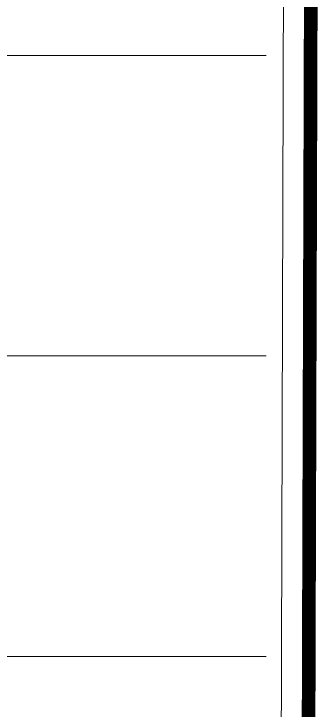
# Model space of a CAD drawing. Header units: millimetres. Extents: x 4739419 to 5837985, y 2291271 to 3446271.
# Drawn here: x 5042866 to 5054125, y 2464425 to 2489912 of the extents above; entities that cross this region are included whole.
import ezdxf

# ---------------------------------------------------------------- set-up
doc = ezdxf.new("R2010")
doc.units = ezdxf.units.MM
doc.linetypes.add('XR-평면도$0$PHANTOM', pattern=[63.5, 31.75, -6.35, 6.35, -6.35, 6.35, -6.35])
for name, color, linetype, lineweight in [('XR-평면도$0$A-BOND-LIN1', 9, 'Continuous', 25), ('XR-평면도$0$A-CNTL', 9, 'Continuous', 15), ('XR-평면도$0$A-STXS-SETB', 9, 'Continuous', 20)]:
    doc.layers.add(name, color=color, linetype=linetype, lineweight=lineweight)

# ---------------------------------------------------------------- blocks, each defined once
blk = doc.blocks.new('XR-평면도$0$중심선(210216)')
at = {"layer": 'XR-평면도$0$A-CNTL', "ltscale": 300}
for points in [[(-10000, 152000), (186000, 152000)], [(-10000, 141000), (186000, 141000)], [(-10000, 130000), (186000, 130000)]]:
    blk.add_lwpolyline(points, dxfattribs=at)

msp = doc.modelspace()

# ---------------------------------------------------------------- linework, layer by layer
at = {"layer": 'XR-평면도$0$A-BOND-LIN1', "linetype": 'XR-평면도$0$PHANTOM', "ltscale": 200, "const_width": 500}
for points in [[(4884772.6, 2539757.8), (4921542, 2540784.6), (4921542, 2540784.6), (4921542, 2540784.6), (4935549.5, 2537955.9), (4941040.8, 2536847), (4987814.3, 2536810), (4995466.5, 2538404.9), (5005838.2, 2540236.1), (5013550.5, 2541414), (5050167.9, 2542155), (5053756.1, 2538505.8), (5053755.1, 2537761.7), (5053754.7, 2536409.8), (5053875.3, 2532711.3), (5053636.9, 2454061), (5053514.7, 2378819.3), (5053273, 2329251.9), (5049652, 2325720.6), (4857413.1, 2325346.1)], [(4884772.6, 2539757.8), (4921542, 2540784.6), (4921542, 2540784.6), (4921542, 2540784.6), (4935549.5, 2537955.9), (4941040.8, 2536847), (4987814.3, 2536810), (4995466.5, 2538404.9), (5005838.2, 2540236.1), (5013550.5, 2541414), (5050167.9, 2542155), (5053756.1, 2538505.8), (5053755.1, 2537761.7), (5053754.7, 2536409.8), (5053875.3, 2532711.3), (5053636.9, 2454061), (5053514.7, 2378819.3), (5053273, 2329251.9), (5049652.1, 2325720.6), (4857413.1, 2325346.1)], [(4884772.6, 2539757.8), (4921542, 2540784.6), (4921542, 2540784.6), (4921542, 2540784.6), (4935549.5, 2537955.9), (4941040.8, 2536847), (4987814.3, 2536810), (4995466.5, 2538404.9), (5005838.2, 2540236.1), (5013550.5, 2541414), (5050167.9, 2542155), (5053756.1, 2538505.8), (5053755.1, 2537761.7), (5053754.7, 2536409.8), (5053875.3, 2532711.3), (5053636.9, 2454061), (5053514.7, 2378819.3), (5053273, 2329251.9), (5049652.1, 2325720.6), (4857413.1, 2325346.1)]]:
    msp.add_lwpolyline(points, dxfattribs=at)
at = {"layer": 'XR-평면도$0$A-STXS-SETB', "color": 4, "ltscale": 500}
for points in [[(4844843, 2448034.3), (4871793.3, 2529201.4), (4885107, 2538766.7), (4921455.8, 2539781.8), (4935351.6, 2536975.7), (4940940.5, 2535847.1), (4987917, 2535810), (4995655.5, 2537422.8), (5006000.7, 2539249.3), (5013636.5, 2540415.6), (5049757.1, 2541146.5), (5052755.5, 2538097.1), (5052755.1, 2537762.5), (5052754.7, 2536393.6), (5052875.3, 2532696.5), (5052636.9, 2454063.4), (5052514.7, 2378822.5), (5052275, 2329675.5), (5049244.3, 2326719.8), (4858406.9, 2326348), (4858273.2, 2347939.8), (4826596.4, 2393257.5), (4844842.7, 2448033.4, 0.0002413)], [(4844843, 2448034.3), (4871793.3, 2529201.4), (4885107, 2538766.7), (4921455.8, 2539781.8), (4935351.6, 2536975.7), (4940940.5, 2535847.1), (4987917, 2535810), (4995655.5, 2537422.8), (5006000.7, 2539249.3), (5013636.5, 2540415.6), (5049757.1, 2541146.5), (5052755.6, 2538097.1), (5052755.1, 2537762.5), (5052754.7, 2536393.6), (5052875.3, 2532696.5), (5052636.9, 2454063.4), (5052514.7, 2378822.5), (5052275, 2329675.5), (5049244.4, 2326719.8), (4858406.9, 2326348), (4858273.2, 2347939.8), (4826596.4, 2393257.5), (4844842.7, 2448033.4, 0.0002413)], [(4844843, 2448034.3), (4871793.3, 2529201.4), (4885107, 2538766.7), (4921455.8, 2539781.8), (4935351.6, 2536975.7), (4940940.5, 2535847.1), (4987917, 2535810), (4995655.5, 2537422.8), (5006000.7, 2539249.3), (5013636.5, 2540415.6), (5049757.1, 2541146.5), (5052755.6, 2538097.1), (5052755.1, 2537762.5), (5052754.7, 2536393.6), (5052875.3, 2532696.5), (5052636.9, 2454063.4), (5052514.7, 2378822.5), (5052275, 2329675.5), (5049244.4, 2326719.8), (4858406.9, 2326348), (4858273.2, 2347939.8), (4826596.4, 2393257.5), (4844842.7, 2448033.4, 0.0002413)]]:
    msp.add_lwpolyline(points, format="xyb", close=True, dxfattribs=at)

# ---------------------------------------------------------------- block references
at = {"layer": 'XR-평면도$0$A-CNTL'}
msp.add_blockref('XR-평면도$0$중심선(210216)', (4866111.8, 2336391.2), dxfattribs=at)

doc.saveas('drawing.dxf')
